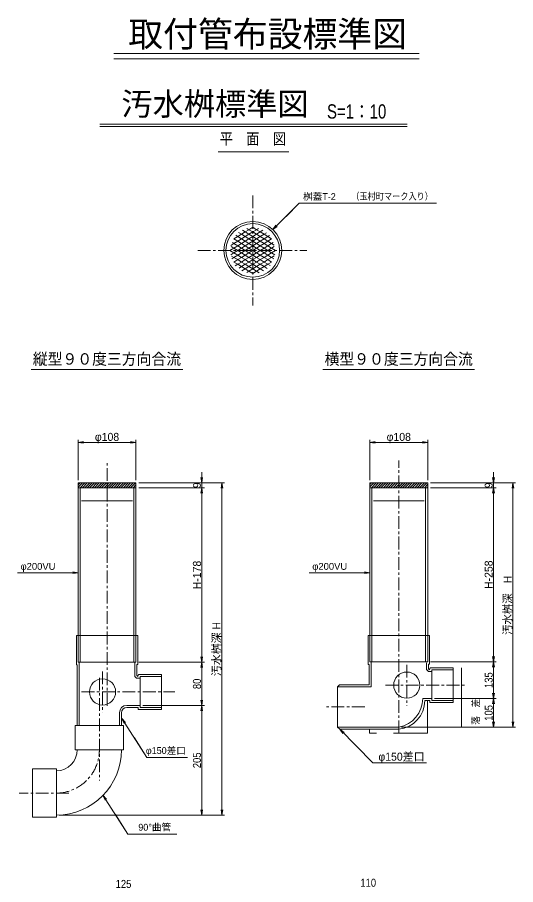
# Model space of a CAD drawing. Units: millimetres, scale not verified. Extents: x 323 to 5782, y 261 to 2709.
# Drawn here: x 1727 to 2657, y 1092 to 2709 of the extents above; entities that cross this region are included whole.
import ezdxf
from ezdxf.enums import TextEntityAlignment as Align

# ---------------------------------------------------------------- set-up
doc = ezdxf.new("R2010")
doc.units = ezdxf.units.MM
doc.header["$LTSCALE"] = 10
for name, pattern in [('USER1', [3.81, 2.38125, -0.47625, 0.47625, -0.47625]), ('USER2', [19.05, 12.7, -6.35]), ('USER3', [9.525, 6.35, -3.175])]:
    doc.linetypes.add(name, pattern=pattern)
for name, color, linetype, lineweight in [('D-BMK', 2, 'USER1', 15), ('D-STR', 1, 'Continuous', 15), ('D-STR-DIM', 7, 'Continuous', 9), ('D-STR-HTXT', 7, 'Continuous', 5), ('D-TTL-LINE', 7, 'Continuous', 15)]:
    doc.layers.add(name, color=color, linetype=linetype, lineweight=lineweight)
doc.layers.add('D-TTL-TXT', color=7, linetype='Continuous')
doc.styles.add('ＭＳ ゴシック', font='')
doc.styles.add('ＭＳ Ｐゴシック', font='')
doc.styles.get('ＭＳ ゴシック').set_extended_font_data('MS Gothic')
doc.styles.get('ＭＳ Ｐゴシック').set_extended_font_data('MS PGothic')

# ---------------------------------------------------------------- blocks, each defined once
blk = doc.blocks.new('open_arrow')
at = {"color": 0, "linetype": 'Continuous', "lineweight": -2}
blk.add_lwpolyline([(7.5, 1.25), (0, 0), (7.5, -1.25)], dxfattribs=at)

msp = doc.modelspace()

# ---------------------------------------------------------------- linework, layer by layer
at = {"layer": 'D-BMK'}
for p, q in [((2166.26, 2377.06), (2166.26, 2171.65)), ((2063.56, 2274.68), (2267.42, 2274.68)), ((1894.76, 1425.55), (1894.76, 1882.65)), ((2438.59, 1374.16), (2438.59, 1882.65)), ((1886.15, 1489.33), (1886.15, 1412.79)), ((2453.46, 1502.05), (2453.46, 1425.51)), ((1880.23, 1477.82), (1880.23, 1286.11)), ((2413.58, 1463.98), (2565.2, 1463.98)), ((1847.12, 1451.26), (2021.13, 1451.26)), ((2374.97, 1423.24), (2299.62, 1423.24)), ((1823.53, 1262.55), (1730.79, 1262.55))]:
    msp.add_line(p, q, dxfattribs=at)
msp.add_arc((1799.25, 1343.52), 80.98, 270.74767, 359.87739, dxfattribs=at)
at = {"layer": 'D-STR'}
for p, q in [((2159.24, 2313.3), (2152.21, 2309.14)), ((2159.24, 2313.3), (2155.33, 2315.62)), ((2173.28, 2313.3), (2176.68, 2315.31)), ((2173.28, 2313.3), (2180.31, 2309.14)), ((2138.17, 2300.52), (2134.57, 2302.8)), ((2145.19, 2304.69), (2138.17, 2300.52)), ((2145.19, 2304.69), (2139.84, 2307.86)), ((2152.21, 2309.14), (2147.44, 2312.16)), ((2180.31, 2309.14), (2185.35, 2312.34)), ((2187.33, 2304.69), (2192.02, 2307.47)), ((2187.33, 2304.69), (2194.35, 2300.52)), ((2194.35, 2300.52), (2197.65, 2302.61)), ((2131.14, 2287.45), (2125.67, 2283.98)), ((2131.14, 2278.84), (2125.8, 2282)), ((2131.14, 2287.45), (2128.24, 2289.18)), ((2201.37, 2287.45), (2204.38, 2289.24)), ((2201.37, 2287.45), (2206.02, 2284.51)), ((2201.37, 2278.84), (2206.44, 2281.84)), ((2131.14, 2278.84), (2123.63, 2274.68)), ((2131.14, 2270.22), (2123.63, 2274.68)), ((2131.14, 2270.22), (2125.3, 2266.52)), ((2201.37, 2278.84), (2208.89, 2274.68)), ((2201.37, 2270.22), (2208.89, 2274.68)), ((2201.37, 2270.22), (2207.61, 2266.27)), ((2131.14, 2261.61), (2126.93, 2264.11)), ((2131.14, 2261.61), (2127.26, 2259.15)), ((2138.17, 2248.83), (2133.58, 2246.11)), ((2138.17, 2248.83), (2145.19, 2244.38)), ((2187.33, 2244.38), (2194.35, 2248.83)), ((2194.35, 2248.83), (2198.53, 2246.35)), ((2201.37, 2261.61), (2206.12, 2264.42)), ((2201.37, 2261.61), (2205.51, 2258.99)), ((2145.19, 2244.38), (2140.63, 2241.48)), ((2152.21, 2240.21), (2145.73, 2236.37)), ((2152.21, 2240.21), (2159.24, 2235.76)), ((2159.24, 2235.76), (2155.42, 2233.34)), ((2173.28, 2235.76), (2180.31, 2240.21)), ((2173.28, 2235.76), (2178.1, 2232.71)), ((2180.31, 2240.21), (2186.53, 2236.53)), ((2187.33, 2244.38), (2193.1, 2240.71)), ((1840.51, 1837.44), (1844.17, 1841.1)), ((1840.51, 1832.95), (1848.66, 1841.1)), ((1840.51, 1841.1), (1948.51, 1841.1)), ((1840.51, 1832.1), (1948.51, 1832.1)), ((1844.15, 1832.1), (1853.15, 1841.1)), ((1844.51, 1832.1), (1844.51, 1506.49)), ((1848.64, 1832.1), (1857.64, 1841.1)), ((1853.13, 1832.1), (1862.13, 1841.1)), ((1857.62, 1832.1), (1866.62, 1841.1)), ((1862.11, 1832.1), (1871.11, 1841.1)), ((1866.6, 1832.1), (1875.6, 1841.1)), ((1871.09, 1832.1), (1880.09, 1841.1)), ((1875.58, 1832.1), (1884.58, 1841.1)), ((1880.07, 1832.1), (1884.84, 1836.86)), ((1884.56, 1832.1), (1884.84, 1832.37)), ((1884.84, 1836.86), (1889.07, 1841.1)), ((1884.84, 1832.37), (1893.56, 1841.1)), ((1889.05, 1832.1), (1894.51, 1837.55)), ((1893.54, 1832.1), (1894.51, 1833.06)), ((1894.51, 1837.55), (1898.05, 1841.1)), ((1894.51, 1833.06), (1902.54, 1841.1)), ((1898.03, 1832.1), (1907.03, 1841.1)), ((1902.52, 1832.1), (1911.52, 1841.1)), ((1907.01, 1832.1), (1916.01, 1841.1)), ((1911.5, 1832.1), (1920.5, 1841.1)), ((1915.99, 1832.1), (1924.99, 1841.1)), ((1920.49, 1832.1), (1929.49, 1841.1)), ((1924.98, 1832.1), (1933.98, 1841.1)), ((1929.47, 1832.1), (1938.47, 1841.1)), ((1933.96, 1832.1), (1942.96, 1841.1)), ((1938.45, 1832.1), (1947.45, 1841.1)), ((1942.94, 1832.1), (1948.51, 1837.67)), ((1944.51, 1832.1), (1944.51, 1506.49)), ((1947.43, 1832.1), (1948.51, 1833.18)), ((2384.59, 1838.21), (2387.48, 1841.1)), ((2384.59, 1833.72), (2391.97, 1841.1)), ((2384.59, 1841.1), (2384.59, 1507.55)), ((2384.59, 1841.1), (2492.59, 1841.1)), ((2384.59, 1832.1), (2492.59, 1832.1)), ((2387.46, 1832.1), (2396.46, 1841.1)), ((2388.59, 1832.1), (2388.59, 1507.55)), ((2391.95, 1832.1), (2400.95, 1841.1)), ((2396.44, 1832.1), (2405.44, 1841.1)), ((2400.93, 1832.1), (2409.93, 1841.1)), ((2405.42, 1832.1), (2414.42, 1841.1)), ((2409.91, 1832.1), (2418.91, 1841.1)), ((2414.4, 1832.1), (2423.4, 1841.1)), ((2418.89, 1832.1), (2427.89, 1841.1)), ((2423.38, 1832.1), (2432.38, 1841.1)), ((2427.87, 1832.1), (2436.87, 1841.1)), ((2432.36, 1832.1), (2438.59, 1838.33)), ((2436.85, 1832.1), (2438.59, 1833.84)), ((2438.59, 1838.33), (2441.36, 1841.1)), ((2438.59, 1833.84), (2445.85, 1841.1)), ((2441.34, 1832.1), (2450.34, 1841.1)), ((2445.83, 1832.1), (2450.6, 1836.86)), ((2450.32, 1832.1), (2450.6, 1832.37)), ((2450.6, 1836.86), (2454.83, 1841.1)), ((2450.6, 1832.37), (2459.32, 1841.1)), ((2454.81, 1832.1), (2463.81, 1841.1)), ((2459.3, 1832.1), (2468.3, 1841.1)), ((2463.79, 1832.1), (2472.79, 1841.1)), ((2468.28, 1832.1), (2477.28, 1841.1)), ((2472.77, 1832.1), (2481.77, 1841.1)), ((2477.26, 1832.1), (2486.26, 1841.1)), ((2481.75, 1832.1), (2490.75, 1841.1)), ((2486.24, 1832.1), (2492.59, 1838.45)), ((2488.59, 1832.1), (2488.59, 1507.55)), ((2490.73, 1832.1), (2492.59, 1833.96)), ((2492.59, 1841.1), (2492.59, 1507.55)), ((1842.73, 1388.35), (1842.73, 1506.49)), ((2384.59, 1507.55), (2492.59, 1507.55)), ((2386.8, 1461), (2386.8, 1507.55)), ((2500.25, 1492.43), (2540.31, 1492.43)), ((2555.65, 1496.18), (2555.65, 1385.47)), ((1956.17, 1479.71), (1996.23, 1479.71)), ((2324.27, 1461), (2386.8, 1461)), ((1931.48, 1426.12), (1956.17, 1426.12)), ((2483.5, 1438.75), (2500.25, 1438.75)), ((1917.73, 1388.35), (1917.73, 1412.36)), ((1921.48, 1388.35), (1921.48, 1412.36)), ((1835.09, 1343.35), (1835.09, 1388.35)), ((1917.73, 1343.35), (1842.73, 1343.35)), ((1755.28, 1307.69), (1755.28, 1262.55)), ((1755.28, 1307.69), (1800.28, 1307.69))]:
    msp.add_line(p, q, dxfattribs=at)
at = {"layer": 'D-STR', "linetype": 'USER2'}
for p, q in [((1847.05, 1807.51), (1941.99, 1807.51)), ((2391.13, 1807.51), (2486.07, 1807.51)), ((1837.55, 1556.17), (1951.98, 1556.17)), ((2381.63, 1556.43), (2496.05, 1556.43)), ((2540.31, 1496.18), (2540.31, 1431.46)), ((1996.23, 1483.46), (1996.23, 1418.74))]:
    msp.add_line(p, q, dxfattribs=at)
at = {"layer": 'D-STR'}
for points in [[(2166.26, 2317.76), (2159.24, 2313.3), (2166.26, 2309.14), (2173.28, 2313.3)], [(2138.17, 2300.52), (2131.14, 2296.07), (2138.17, 2291.91), (2145.19, 2296.07)], [(2152.21, 2309.14), (2145.19, 2304.69), (2152.21, 2300.52), (2159.24, 2304.69)], [(2152.21, 2300.52), (2145.19, 2296.07), (2152.21, 2291.91), (2159.24, 2296.07)], [(2166.26, 2309.14), (2159.24, 2304.69), (2166.26, 2300.52), (2173.28, 2304.69)], [(2166.26, 2300.52), (2159.24, 2296.07), (2166.26, 2291.91), (2173.28, 2296.07)], [(2180.31, 2309.14), (2173.28, 2304.69), (2180.31, 2300.52), (2187.33, 2304.69)], [(2180.31, 2300.52), (2173.28, 2296.07), (2180.31, 2291.91), (2187.33, 2296.07)], [(2194.35, 2300.52), (2187.33, 2296.07), (2194.35, 2291.91), (2201.37, 2296.07)], [(2138.17, 2291.91), (2131.14, 2287.45), (2138.17, 2283.29), (2145.19, 2287.45)], [(2138.17, 2283.29), (2131.14, 2278.84), (2138.17, 2274.68), (2145.19, 2278.84)], [(2152.21, 2291.91), (2145.19, 2287.45), (2152.21, 2283.29), (2159.24, 2287.45)], [(2152.21, 2283.29), (2145.19, 2278.84), (2152.21, 2274.68), (2159.24, 2278.84)], [(2166.26, 2291.91), (2159.24, 2287.45), (2166.26, 2283.29), (2173.28, 2287.45)], [(2166.26, 2283.29), (2159.24, 2278.84), (2166.26, 2274.68), (2173.28, 2278.84)], [(2180.31, 2291.91), (2173.28, 2287.45), (2180.31, 2283.29), (2187.33, 2287.45)], [(2180.31, 2283.29), (2173.28, 2278.84), (2180.31, 2274.68), (2187.33, 2278.84)], [(2194.35, 2291.91), (2187.33, 2287.45), (2194.35, 2283.29), (2201.37, 2287.45)], [(2194.35, 2283.29), (2187.33, 2278.84), (2194.35, 2274.68), (2201.37, 2278.84)], [(2138.17, 2274.68), (2131.14, 2270.22), (2138.17, 2266.06), (2145.19, 2270.22)], [(2138.17, 2266.06), (2131.14, 2261.61), (2138.17, 2257.44), (2145.19, 2261.61)], [(2152.21, 2274.68), (2145.19, 2270.22), (2152.21, 2266.06), (2159.24, 2270.22)], [(2152.21, 2266.06), (2145.19, 2261.61), (2152.21, 2257.44), (2159.24, 2261.61)], [(2166.26, 2274.68), (2159.24, 2270.22), (2166.26, 2266.06), (2173.28, 2270.22)], [(2166.26, 2266.06), (2159.24, 2261.61), (2166.26, 2257.44), (2173.28, 2261.61)], [(2180.31, 2274.68), (2173.28, 2270.22), (2180.31, 2266.06), (2187.33, 2270.22)], [(2180.31, 2266.06), (2173.28, 2261.61), (2180.31, 2257.44), (2187.33, 2261.61)], [(2194.35, 2274.68), (2187.33, 2270.22), (2194.35, 2266.06), (2201.37, 2270.22)], [(2194.35, 2266.06), (2187.33, 2261.61), (2194.35, 2257.44), (2201.37, 2261.61)], [(2138.17, 2257.44), (2131.14, 2252.99), (2138.17, 2248.83), (2145.19, 2252.99)], [(2152.21, 2257.44), (2145.19, 2252.99), (2152.21, 2248.83), (2159.24, 2252.99)], [(2152.21, 2248.83), (2145.19, 2244.38), (2152.21, 2240.21), (2159.24, 2244.38)], [(2166.26, 2257.44), (2159.24, 2252.99), (2166.26, 2248.83), (2173.28, 2252.99)], [(2166.26, 2248.83), (2159.24, 2244.38), (2166.26, 2240.21), (2173.28, 2244.38)], [(2180.31, 2257.44), (2173.28, 2252.99), (2180.31, 2248.83), (2187.33, 2252.99)], [(2180.31, 2248.83), (2173.28, 2244.38), (2180.31, 2240.21), (2187.33, 2244.38)], [(2194.35, 2257.44), (2187.33, 2252.99), (2194.35, 2248.83), (2201.37, 2252.99)], [(2166.26, 2240.21), (2159.24, 2235.76), (2166.26, 2231.6), (2173.28, 2235.76)]]:
    msp.add_lwpolyline(points, close=True, dxfattribs=at)
for points in [[(1948.51, 1841.1), (1948.51, 1506.49), (1840.51, 1506.49), (1840.51, 1841.1)], [(1837.55, 1556.17), (1837.55, 1501.93), (1838.97, 1501.93), (1838.97, 1388.35)], [(1951.98, 1556.17), (1951.98, 1502.56), (1949.84, 1502.56), (1949.84, 1481.63)], [(2381.63, 1556.43), (2381.63, 1502.19), (2383.05, 1502.19), (2383.05, 1464.63), (2327.85, 1464.63)], [(2496.05, 1556.43), (2496.05, 1502.81), (2493.92, 1502.81), (2493.92, 1494.35)], [(1946.34, 1506.49), (1946.34, 1480.31), (1949.63, 1476.78), (1956.17, 1476.78)], [(2490.42, 1505.73), (2490.42, 1493.03), (2493.71, 1489.5), (2500.25, 1489.5)], [(2493.92, 1494.35), (2495.8, 1492.73), (2497.42, 1496.18), (2540.31, 1496.18)], [(2500.25, 1492.43), (2500.25, 1435.1), (2540.31, 1435.1)], [(1949.84, 1481.63), (1951.72, 1480.01), (1953.34, 1483.46), (1996.23, 1483.46)], [(1956.17, 1479.71), (1956.17, 1422.38), (1996.23, 1422.38)], [(2327.85, 1464.63), (2324.27, 1461), (2324.27, 1385.47), (2438.59, 1385.47)], [(2487.17, 1435.08), (2496.75, 1435.08), (2496.75, 1431.46), (2540.31, 1431.46)], [(1931.48, 1422.36), (1952.67, 1422.36), (1952.67, 1418.74), (1996.23, 1418.74)], [(1835.09, 1343.35), (1925.36, 1343.35), (1925.36, 1388.35), (1835.09, 1388.35)], [(2324.27, 1385.31), (2328.38, 1381.75), (2438.59, 1381.75)], [(1800.28, 1307.69), (1800.28, 1217.42), (1755.28, 1217.42), (1755.28, 1262.55)]]:
    msp.add_lwpolyline(points, dxfattribs=at)
at = {"layer": 'D-STR', "linetype": 'USER3'}
msp.add_lwpolyline([(2492.2, 1435.08), (2492.2, 1374.48), (2384.27, 1374.48), (2384.27, 1380.66)], dxfattribs=at)
at = {"layer": 'D-STR'}
for centre, radius in [((2166.26, 2274.68), 54), ((2166.26, 2274.68), 50), ((2453.46, 1463.98), 24.41), ((1886.15, 1451.26), 24.41)]:
    msp.add_circle(centre, radius, dxfattribs=at)
for centre, radius, start, end in [((1931.48, 1412.36), 13.76, 90, 180), ((2428.43, 1439.6), 55.07, 280.62864, 359.12009), ((2433.22, 1435.43), 53.95, 275.71079, 359.62898), ((1931.48, 1412.36), 10, 90, 180), ((1799.25, 1343.52), 39.66, 271.49706, 359.75451), ((1799.25, 1343.52), 122.27, 270.48559, 359.92037)]:
    msp.add_arc(centre, radius, start, end, dxfattribs=at)
at = {"layer": 'D-STR-DIM'}
for p, q in [((1840.51, 1846.1), (1840.51, 1921.63)), ((1840.51, 1916.63), (1948.51, 1916.63)), ((1948.51, 1846.1), (1948.51, 1921.63)), ((2384.59, 1846.1), (2384.59, 1921.63)), ((2384.59, 1916.63), (2492.59, 1916.63)), ((2492.59, 1846.1), (2492.59, 1921.63)), ((2071.15, 1861.1), (2071.15, 1812.1)), ((2615.23, 1861.1), (2615.23, 1812.1)), ((1953.51, 1841.1), (2076.15, 1841.1)), ((1953.51, 1841.1), (2113.76, 1841.1)), ((1953.51, 1832.1), (2076.15, 1832.1)), ((1953.51, 1832.1), (2076.15, 1832.1)), ((2071.15, 1832.1), (2071.15, 1506.49)), ((2108.76, 1841.1), (2108.76, 1221.25)), ((2497.59, 1841.1), (2620.23, 1841.1)), ((2497.59, 1841.1), (2656.54, 1841.1)), ((2497.59, 1832.1), (2620.23, 1832.1)), ((2497.59, 1832.1), (2620.23, 1832.1)), ((2615.23, 1832.1), (2615.23, 1507.55)), ((2651.54, 1841.1), (2651.54, 1385.47)), ((1953.51, 1506.49), (2076.15, 1506.49)), ((1953.51, 1506.49), (2076.15, 1506.49)), ((2071.15, 1506.49), (2071.15, 1426.03)), ((2497.59, 1507.55), (2620.23, 1507.55)), ((2497.59, 1507.55), (2620.23, 1507.55)), ((2615.23, 1507.55), (2615.23, 1438.75)), ((1961.17, 1426.12), (2076.15, 1426.12)), ((2001.23, 1426.03), (2076.15, 1426.03)), ((2071.15, 1426.12), (2071.15, 1221.25)), ((2505.25, 1438.75), (2620.23, 1438.75)), ((2505.25, 1438.75), (2620.23, 1438.75)), ((2615.23, 1438.75), (2615.23, 1385.47)), ((2443.59, 1385.47), (2620.23, 1385.47)), ((2443.59, 1385.47), (2656.54, 1385.47)), ((1805.28, 1221.25), (2113.76, 1221.25)), ((1805.28, 1221.25), (2076.15, 1221.25))]:
    msp.add_line(p, q, dxfattribs=at)
at = {"layer": 'D-STR-HTXT'}
for p, q in [((2252.88, 2362.67), (2508.74, 2362.67)), ((1968.91, 1328.88), (2044.77, 1328.88)), ((2390.21, 1319.09), (2490.48, 1319.09)), ((1933.43, 1185.89), (2024.93, 1185.89))]:
    msp.add_line(p, q, dxfattribs=at)
for points in [[(2203.73, 2313.56), (2252.88, 2362.67), (2228.31, 2338.11)], [(1840.51, 1673.48), (1727.25, 1673.48), (1783.88, 1673.48)], [(2384.59, 1673.48), (2271.33, 1673.48), (2327.96, 1673.48)], [(1922.32, 1401.81), (1968.91, 1328.88), (1945.61, 1365.35)], [(2328.38, 1381.75), (2390.21, 1319.09), (2359.3, 1350.42)], [(1886.85, 1258.82), (1933.43, 1185.89), (1910.14, 1222.36)]]:
    msp.add_lwpolyline(points, dxfattribs=at)
at = {"layer": 'D-TTL-LINE'}
for p, q in [((1907.01, 2641.72), (2476.54, 2641.72)), ((1907.01, 2631.72), (2476.54, 2631.72)), ((2454.36, 2510.11), (1880.99, 2510.11)), ((2454.36, 2505.84), (1880.99, 2505.84)), ((2101.62, 2458.38), (2233.73, 2458.38)), ((1753.11, 2052.33), (2035.91, 2052.33)), ((2297.19, 2052.33), (2579.99, 2052.33))]:
    msp.add_line(p, q, dxfattribs=at)

# ---------------------------------------------------------------- block references
at = {"layer": 'D-STR-DIM', "xscale": 1.33, "yscale": 1.33}
for p in [(1840.51, 1916.63), (2384.59, 1916.63)]:
    msp.add_blockref('open_arrow', p, dxfattribs=at)
for p, rotation in [((1948.51, 1916.63), 180), ((2492.59, 1916.63), 180), ((2071.15, 1841.1), 90), ((2615.23, 1841.1), 90), ((2071.15, 1832.1), 270), ((2071.15, 1832.1), 270), ((2108.76, 1841.1), 270), ((2615.23, 1832.1), 270), ((2615.23, 1832.1), 270), ((2651.54, 1841.1), 270), ((2071.15, 1506.49), 90), ((2071.15, 1506.49), 270), ((2615.23, 1507.55), 90), ((2615.23, 1507.55), 270), ((2615.23, 1438.75), 90), ((2071.15, 1426.03), 90), ((2071.15, 1426.12), 270), ((2615.23, 1438.75), 270), ((2615.23, 1385.47), 90), ((2651.54, 1385.47), 90), ((2071.15, 1221.25), 90), ((2108.76, 1221.25), 90)]:
    msp.add_blockref('open_arrow', p, dxfattribs=dict(at, rotation=rotation))
at = {"layer": 'D-STR-HTXT', "xscale": 1.33, "yscale": 1.33}
for p, rotation in [((2203.73, 2313.56), 45), ((1840.51, 1673.48), 180), ((2384.59, 1673.48), 180), ((1922.32, 1401.81), 302.6), ((2328.38, 1381.75), 314.6), ((1886.85, 1258.82), 302.6)]:
    msp.add_blockref('open_arrow', p, dxfattribs=dict(at, rotation=rotation))

# ---------------------------------------------------------------- texts
at = {"layer": 'D-STR-DIM', "style": 'ＭＳ Ｐゴシック'}
for p in [(1894.51, 1926.87), (2438.59, 1926.87)]:
    msp.add_text('φ108', height=14.93, dxfattribs=at).set_placement(p, align=Align.MIDDLE_CENTER)
for s, width, p in [('9', 0.9, (2062.15, 1836.6)), ('9', 0.9, (2606.23, 1836.6)), ('汚水桝深\u3000H', 0.95, (2641.41, 1612.74)), ('80', 0.9, (2062.15, 1466.26)), ('135', 0.9, (2606.23, 1473.15)), ('105', 0.9, (2606.23, 1412.11)), ('205', 0.9, (2062.15, 1323.69))]:
    msp.add_text(s, height=14.93, rotation=90, dxfattribs=dict(at, width=width)).set_placement(p, align=Align.MIDDLE_CENTER)
for s, p in [('H-178', (2062.15, 1669.29)), ('H-258', (2606.23, 1669.82)), ('汚水桝深 H', (2098.63, 1531.18))]:
    msp.add_text(s, height=14.93, rotation=90, dxfattribs=at).set_placement(p, align=Align.MIDDLE_CENTER)
at = {"layer": 'D-STR-DIM', "style": 'ＭＳ Ｐゴシック', "width": 0.9}
msp.add_text('落\u3000差', height=12.8, rotation=90, dxfattribs=at).set_placement((2592.31, 1390.05), align=Align.BOTTOM_LEFT)
for s, p in [('125', (1925.23, 1093.15)), ('110', (2381.63, 1095.41))]:
    msp.add_text(s, height=14.93, dxfattribs=at).set_placement(p, align=Align.MIDDLE_CENTER)
at = {"layer": 'D-STR-HTXT', "style": 'ＭＳ Ｐゴシック'}
for s, height, p in [('桝蓋T-2', 12.8, (2260.12, 2364.8)), ('φ150差口', 12.8, (1966.91, 1331.6)), ('φ150差口', 14.93, (2400.65, 1318.5)), ('90°曲管', 12.8, (1952.83, 1188.61))]:
    msp.add_text(s, height=height, dxfattribs=at).set_placement(p, align=Align.BOTTOM_LEFT)
for s, width, p in [('（玉村町マーク入り）', 0.85, (2349.95, 2365.25)), ('φ200VU', 1.05, (1733.19, 1675.16)), ('φ200VU', 1.05, (2277.26, 1675.16))]:
    msp.add_text(s, height=12.8, dxfattribs=dict(at, width=width)).set_placement(p, align=Align.BOTTOM_LEFT)
at = {"layer": 'D-TTL-TXT', "style": 'ＭＳ ゴシック'}
msp.add_text('取付管布設標準図', height=47.65, dxfattribs=at).set_placement((2193.97, 2678.19), align=Align.MIDDLE_CENTER)
at = {"layer": 'D-TTL-TXT', "style": 'ＭＳ Ｐゴシック'}
msp.add_text('汚水桝標準図', height=42.65, dxfattribs=at).set_placement((1921.32, 2513.72), align=Align.BOTTOM_LEFT)
for s, height, width, p in [('S=1：10', 26.66, 0.8, (2304.7, 2512.44)), ('平\u3000面\u3000図', 21.33, 0.85, (2104.64, 2465.68)), ('縦型９０度三方向合流', 21.33, 0.95, (1756.13, 2055.19)), ('横型９０度三方向合流', 21.33, 0.95, (2300.21, 2055.19))]:
    msp.add_text(s, height=height, dxfattribs=dict(at, width=width)).set_placement(p, align=Align.BOTTOM_LEFT)

doc.saveas('drawing.dxf')
